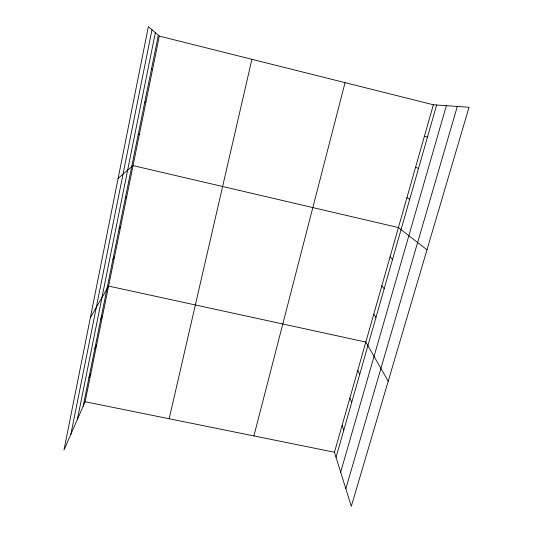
<?xml version="1.0" encoding="UTF-8"?>
<svg xmlns="http://www.w3.org/2000/svg" width="533" height="533" viewBox="0 0 533 533"><rect width="100%" height="100%" fill="white"/><g stroke="black" fill="none" stroke-linecap="round" stroke-linejoin="round"><path stroke-width="0.8" d="M70.869 434.288L151.978 29.768M77.372 419.451L155.343 32.68M83.161 406.226L158.314 35.245M85.127 401.735L159.32 36.104L148.367 26.65L63.973 450.032L85.127 401.735L334.457 452.244L351.3 506.35L469.027 107.273L433.369 104.781L159.32 36.104M169.161 418.758L251.902 59.31M253.915 435.927L345.051 82.648M334.457 452.244L433.369 104.781M336.03 457.294L436.647 105.008M340.654 472.151L446.354 105.687M345.83 488.774L457.314 106.453M88.944 377.697L90.843 373.58M94.827 348.662L96.66 344.924M100.81 319.1L102.576 315.763M90.343 317.721L108.599 286.074L365.825 342.066L388.211 381.228M112.936 259.258L114.548 256.753M119.072 228.983L120.605 226.905M125.315 198.156L126.767 196.524M118.133 178.315L133.043 165.596L398.418 227.558L426.986 249.797M138.147 134.796L139.433 134.109M144.749 102.229L145.942 102.043M424.401 136.301L427.513 137.008M151.465 69.05L152.565 69.377M415.587 167.255L418.532 168.435M406.926 197.676L409.717 199.295M390.063 256.926L392.555 259.398M381.841 285.795L384.193 288.666M373.766 314.17L375.978 317.428M357.783 370.322L359.728 374.333M349.875 398.091L351.693 402.462M342.099 425.394L343.792 430.111"/></g></svg>
